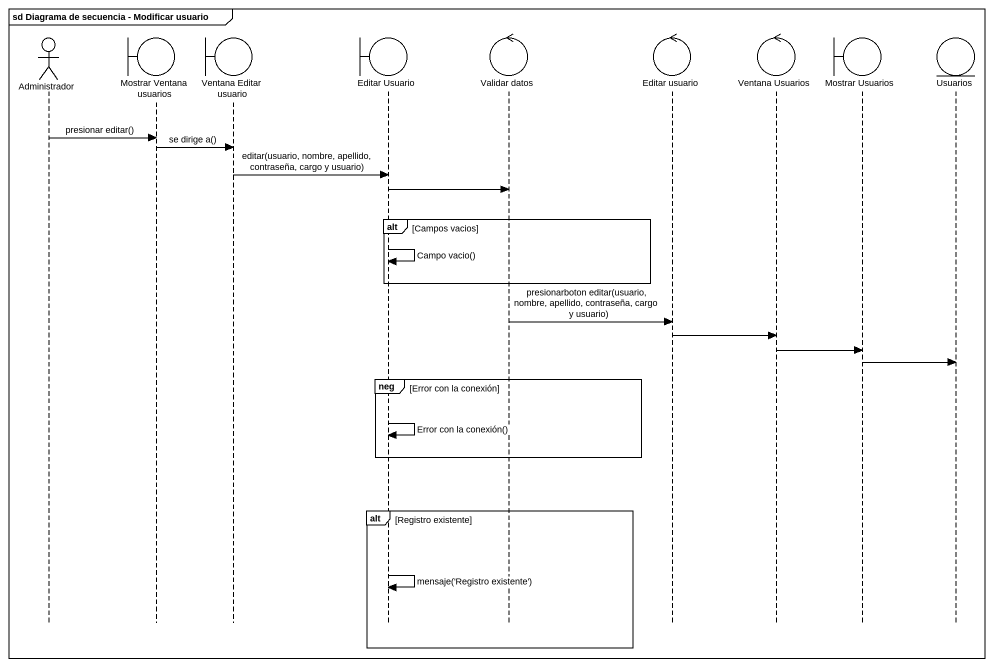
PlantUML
@startuml
mainframe sd Diagrama de secuencia - Modificar usuario
hide footbox
actor Administrador
boundary "Mostrar Ventana usuarios" as Mostrar_Ventana_usuarios
boundary "Ventana Editar usuario" as Ventana_Editar_usuario
boundary "Editar Usuario" as Editar_Usuario
control "Validar datos" as Validar_datos
control "Editar usuario" as Editar_usuario
control "Ventana Usuarios" as Ventana_Usuarios
boundary "Mostrar Usuarios" as Mostrar_Usuarios
entity Usuarios

Administrador -> Mostrar_Ventana_usuarios : presionar editar()
Mostrar_Ventana_usuarios -> Ventana_Editar_usuario : se dirige a()
Ventana_Editar_usuario -> Editar_Usuario : editar(usuario, nombre, apellido, contraseña, cargo y usuario)
Editar_Usuario -> Validar_datos
alt Campos vacios
  Editar_Usuario -> Editar_Usuario : Campo vacio()
end
Validar_datos -> Editar_usuario : presionarboton editar(usuario, nombre, apellido, contraseña, cargo y usuario)
Editar_usuario -> Ventana_Usuarios
Ventana_Usuarios -> Mostrar_Usuarios
Mostrar_Usuarios -> Usuarios
group neg [Error con la conexión]
  Editar_Usuario -> Editar_Usuario : Error con la conexión()
end
alt Registro existente
  Editar_Usuario -> Editar_Usuario : mensaje('Registro existente')
end
@enduml
